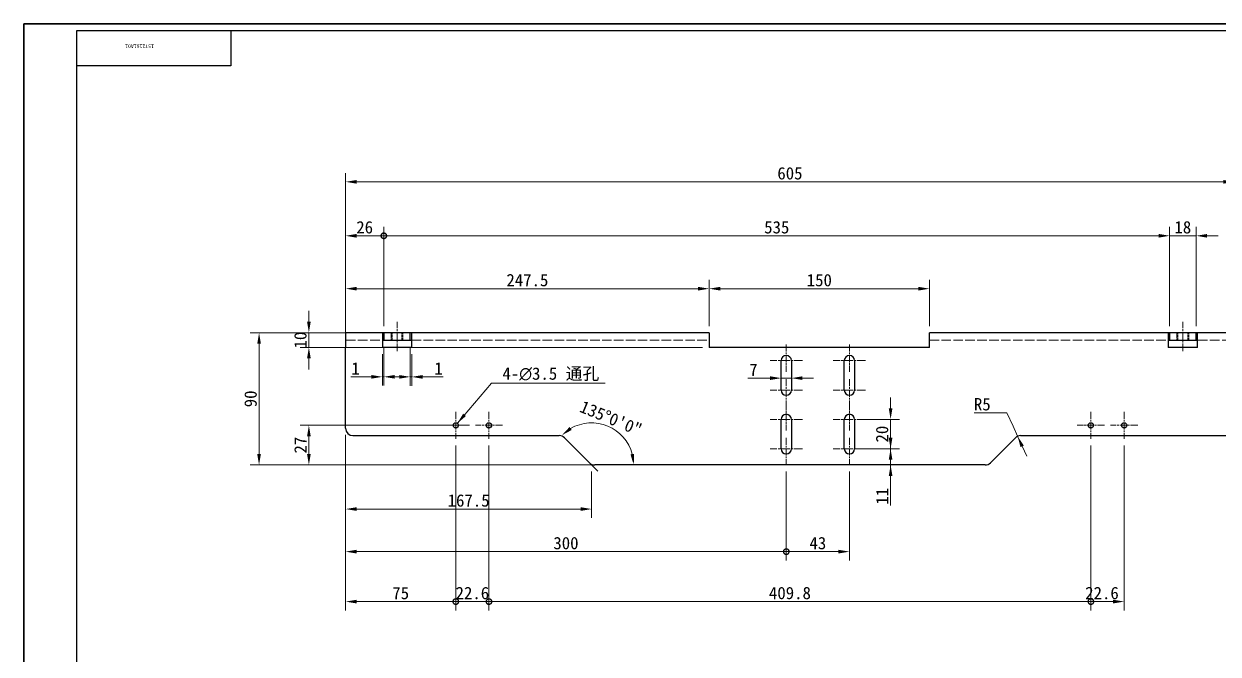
# Model space of a CAD drawing. Header units: millimetres. Extents: x 18 to 1244, y 16 to 875.
# Drawn here: x 18 to 831, y 446 to 875 of the extents above; entities that cross this region are included whole.
import ezdxf
from ezdxf.enums import TextEntityAlignment as Align

# ---------------------------------------------------------------- set-up
doc = ezdxf.new("R2018")
doc.units = ezdxf.units.MM
doc.header["$LTSCALE"] = 3
doc.linetypes.add('CHAIN', pattern=[0.3543, 0.2362, -0.0295, 0.0591, -0.0295])
doc.linetypes.add('DASHED', pattern=[0.2067, 0.1654, -0.0413])
for name, color, linetype, lineweight, true_color in [('中心标记 (ISO)', 1, 'CHAIN', 18, 0xff0000), ('中心线 (ISO)', 1, 'CHAIN', 18, 0xff0000), ('尺寸 (ISO)', 7, 'Continuous', 18, 0x008000), ('符号 (ISO)', 7, 'Continuous', 18, 0x008000), ('隐藏 (ISO)', 5, 'DASHED', 18, 0x0000ff)]:
    doc.layers.add(name, color=color, linetype=linetype, lineweight=lineweight, true_color=true_color)
doc.layers.add('可见 (ISO)', color=7, linetype='Continuous', lineweight=25)
doc.layers.add('图框 (ISO)', color=7, linetype='Continuous', lineweight=35)
doc.styles.get("Standard").update_dxf_attribs({"font": 'simfang.ttf'})
doc.styles.add('最新国标', font='simfang.ttf')
doc.dimstyles.new('默认 (GB)', dxfattribs={"dimscale": 3, "dimtxt": 2.8, "dimasz": 2.5, "dimexe": 2, "dimexo": 1.5, "dimgap": 0.5, "dimtad": 1, "dimtoh": 1, "dimdsep": 46, "dimtxsty": '最新国标', "dimcen": 0.09, "dimdle": 10, "dimclrd": 256, "dimclre": 256, "dimclrt": 256, "dimaunit": 1, "dimadec": 3, "dimazin": 2, "dimtfac": 0.535714, "dimtdec": 3, "dimtmove": 0, "dimatfit": 3, "dimfxl": 0, "dimtolj": 1, "dimlwd": -1, "dimlwe": -1, "dimarcsym": 0})
doc.dimstyles.new('默认 (GB)$7', dxfattribs={"dimscale": 3, "dimtxt": 2.8, "dimasz": 2.5, "dimexe": 2, "dimexo": 1.5, "dimgap": 0.5, "dimtad": 1, "dimtoh": 1, "dimdsep": 46, "dimtxsty": '最新国标', "dimcen": 0.09, "dimdle": 10, "dimclrd": 256, "dimclre": 256, "dimclrt": 256, "dimaunit": 1, "dimadec": 3, "dimazin": 2, "dimtfac": 0.535714, "dimtdec": 3, "dimtmove": 0, "dimatfit": 3, "dimfxl": 0, "dimtolj": 1, "dimlwd": -1, "dimlwe": -1, "dimarcsym": 0})

# ---------------------------------------------------------------- blocks, each defined once
blk = doc.blocks.new('图框 最新国标')
at = {"layer": '图框 (ISO)'}
for p, q in [((6, 7), (6, 291.5)), ((6, 291.5), (414.5, 291.5))]:
    blk.add_line(p, q, dxfattribs=at)
at = {"layer": '图框 (ISO)', "color": 7, "linetype": 'Continuous', "lineweight": 25}
for p, q in [((18, 290), (413, 290)), ((18, 7), (18, 290)), ((18, 290), (413, 290)), ((53, 290), (53, 282)), ((53, 282), (18, 282))]:
    blk.add_line(p, q, dxfattribs=at)
at = {"layer": '图框 (ISO)', "lineweight": 30}
blk.add_attdef('零件代号', text='', height=2.5, rotation=180, dxfattribs=at).set_placement((35.5, 286), align=Align.MIDDLE_CENTER)
blk = doc.blocks.new('*D8')
at = {"layer": 'Defpoints', "color": 0, "transparency": 16777216}
for p in [(842.04, 766.99), (237.04, 654.25), (842.04, 654.25)]:
    blk.add_point(p, dxfattribs=at)
at = {"layer": '尺寸 (ISO)', "color": 116, "true_color": 0x00803f, "transparency": 16777216}
for p, q in [((237.04, 658.75), (237.04, 772.99)), ((842.04, 658.75), (842.04, 772.99)), ((244.54, 766.99), (834.54, 766.99))]:
    blk.add_line(p, q, dxfattribs=at)
for points in [[(244.54, 768.24), (244.54, 765.74), (237.04, 766.99)], [(834.54, 768.24), (834.54, 765.74), (842.04, 766.99)]]:
    blk.add_solid(points, dxfattribs=at)
at = {"layer": '尺寸 (ISO)', "transparency": 16777216, "insert": (539.54, 772.74), "char_height": 8.4, "attachment_point": 5, "style": '最新国标'}
blk.add_mtext('\\A1;605', dxfattribs=at)
blk = doc.blocks.new('*D9')
at = {"layer": 'Defpoints', "color": 0, "transparency": 16777216}
for p in [(484.54, 694.25), (484.54, 664.25), (237.04, 654.25)]:
    blk.add_point(p, dxfattribs=at)
at = {"layer": '尺寸 (ISO)', "color": 116, "true_color": 0x00803f, "transparency": 16777216}
for p, q in [((237.04, 658.75), (237.04, 700.25)), ((484.54, 668.75), (484.54, 700.25)), ((244.54, 694.25), (477.04, 694.25))]:
    blk.add_line(p, q, dxfattribs=at)
for points in [[(244.54, 695.5), (244.54, 693), (237.04, 694.25)], [(477.04, 695.5), (477.04, 693), (484.54, 694.25)]]:
    blk.add_solid(points, dxfattribs=at)
at = {"layer": '尺寸 (ISO)', "transparency": 16777216, "insert": (360.79, 700.03), "char_height": 8.4, "attachment_point": 5, "style": '最新国标'}
blk.add_mtext('\\A1;247.5', dxfattribs=at)
blk = doc.blocks.new('*D10')
at = {"layer": 'Defpoints', "color": 0, "transparency": 16777216}
for p in [(634.54, 694.25), (484.54, 664.25), (634.54, 664.25)]:
    blk.add_point(p, dxfattribs=at)
at = {"layer": '尺寸 (ISO)', "color": 116, "true_color": 0x00803f, "transparency": 16777216}
for p, q in [((484.54, 668.75), (484.54, 700.25)), ((634.54, 668.75), (634.54, 700.25)), ((492.04, 694.25), (627.04, 694.25))]:
    blk.add_line(p, q, dxfattribs=at)
for points in [[(492.04, 695.5), (492.04, 693), (484.54, 694.25)], [(627.04, 695.5), (627.04, 693), (634.54, 694.25)]]:
    blk.add_solid(points, dxfattribs=at)
at = {"layer": '尺寸 (ISO)', "transparency": 16777216, "insert": (559.54, 700), "char_height": 8.4, "attachment_point": 5, "style": '最新国标'}
blk.add_mtext('\\A1;150', dxfattribs=at)
blk = doc.blocks.new('*D19')
at = {"layer": 'Defpoints', "color": 0, "transparency": 16777216}
for p in [(212.04, 664.25), (282.04, 664.25), (484.54, 654.25)]:
    blk.add_point(p, dxfattribs=at)
at = {"layer": '尺寸 (ISO)', "color": 116, "true_color": 0x00803f, "transparency": 16777216}
for p, q in [((212.04, 671.75), (212.04, 679.25)), ((277.54, 664.25), (206.04, 664.25)), ((212.04, 654.25), (212.04, 664.25)), ((480.04, 654.25), (206.04, 654.25)), ((212.04, 646.75), (212.04, 639.25))]:
    blk.add_line(p, q, dxfattribs=at)
for points in [[(210.79, 671.75), (213.29, 671.75), (212.04, 664.25)], [(210.79, 646.75), (213.29, 646.75), (212.04, 654.25)]]:
    blk.add_solid(points, dxfattribs=at)
at = {"layer": '尺寸 (ISO)', "transparency": 16777216, "insert": (206.29, 659.25), "char_height": 8.4, "attachment_point": 5, "rotation": 90, "style": '最新国标'}
blk.add_mtext('\\A1;10', dxfattribs=at)
blk = doc.blocks.new('*D20')
at = {"layer": 'Defpoints', "color": 0, "transparency": 16777216}
for p in [(263.04, 659.25), (262.04, 654.25), (263.04, 634.25)]:
    blk.add_point(p, dxfattribs=at)
at = {"layer": '尺寸 (ISO)', "color": 116, "true_color": 0x00803f, "transparency": 16777216}
for p, q in [((263.04, 654.75), (263.04, 628.25)), ((262.04, 649.75), (262.04, 628.25)), ((254.54, 634.25), (240.54, 634.25)), ((263.04, 634.25), (262.04, 634.25)), ((270.54, 634.25), (278.04, 634.25))]:
    blk.add_line(p, q, dxfattribs=at)
for points in [[(254.54, 635.5), (254.54, 633), (262.04, 634.25)], [(270.54, 635.5), (270.54, 633), (263.04, 634.25)]]:
    blk.add_solid(points, dxfattribs=at)
at = {"layer": '尺寸 (ISO)', "transparency": 16777216, "insert": (243.79, 639.95), "char_height": 8.4, "attachment_point": 5, "style": '最新国标'}
blk.add_mtext('\\A1;1', dxfattribs=at)
blk = doc.blocks.new('_DotSmall')
at = {"color": 0, "linetype": 'ByBlock', "const_width": 0.5}
blk.add_lwpolyline([(-0.0625, 0, 1), (0.0625, 0, 1)], format="xyb", close=True, dxfattribs=at)
blk = doc.blocks.new('*D21')
at = {"layer": 'Defpoints', "color": 0, "transparency": 16777216}
for p in [(237.04, 599.25), (537.04, 574.25), (537.04, 515.25)]:
    blk.add_point(p, dxfattribs=at)
at = {"layer": '尺寸 (ISO)', "color": 116, "true_color": 0x00803f, "transparency": 16777216}
for p, q in [((237.04, 594.75), (237.04, 509.25)), ((537.04, 569.75), (537.04, 509.25)), ((244.54, 515.25), (537.04, 515.25))]:
    blk.add_line(p, q, dxfattribs=at)
blk.add_solid([(244.54, 516.5), (244.54, 514), (237.04, 515.25)], dxfattribs=at)
at = {"layer": '尺寸 (ISO)', "color": 116, "true_color": 0x00803f, "transparency": 16777216, "xscale": 7.5, "yscale": 7.5, "zscale": 7.5}
blk.add_blockref('_DotSmall', (537.04, 515.25), dxfattribs=at)
at = {"layer": '尺寸 (ISO)', "transparency": 16777216, "insert": (387.04, 521), "char_height": 8.4, "attachment_point": 5, "style": '最新国标'}
blk.add_mtext('\\A1;300', dxfattribs=at)
blk = doc.blocks.new('*D22')
at = {"layer": 'Defpoints', "color": 0, "transparency": 16777216}
for p in [(537.04, 574.25), (580.04, 574.25), (580.04, 515.25)]:
    blk.add_point(p, dxfattribs=at)
at = {"layer": '尺寸 (ISO)', "color": 116, "true_color": 0x00803f, "transparency": 16777216}
for p, q in [((537.04, 569.75), (537.04, 509.25)), ((580.04, 569.75), (580.04, 509.25)), ((537.04, 515.25), (572.54, 515.25))]:
    blk.add_line(p, q, dxfattribs=at)
blk.add_solid([(572.54, 516.5), (572.54, 514), (580.04, 515.25)], dxfattribs=at)
at = {"layer": '尺寸 (ISO)', "color": 116, "true_color": 0x00803f, "transparency": 16777216, "xscale": 7.5, "yscale": 7.5, "zscale": 7.5, "rotation": 180}
blk.add_blockref('_DotSmall', (537.04, 515.25), dxfattribs=at)
at = {"layer": '尺寸 (ISO)', "transparency": 16777216, "insert": (558.54, 521), "char_height": 8.4, "attachment_point": 5, "style": '最新国标'}
blk.add_mtext('\\A1;43', dxfattribs=at)
blk = doc.blocks.new('*D23')
at = {"layer": 'Defpoints', "color": 0, "transparency": 16777216}
for p in [(281.04, 659.25), (282.04, 654.25), (282.04, 634.22)]:
    blk.add_point(p, dxfattribs=at)
at = {"layer": '尺寸 (ISO)', "color": 116, "true_color": 0x00803f, "transparency": 16777216}
for p, q in [((281.04, 654.75), (281.04, 628.22)), ((282.04, 649.75), (282.04, 628.22)), ((273.54, 634.22), (266.04, 634.22)), ((281.04, 634.22), (282.04, 634.22)), ((289.54, 634.22), (303.55, 634.22))]:
    blk.add_line(p, q, dxfattribs=at)
for points in [[(273.54, 635.47), (273.54, 632.97), (281.04, 634.22)], [(289.54, 635.47), (289.54, 632.97), (282.04, 634.22)]]:
    blk.add_solid(points, dxfattribs=at)
at = {"layer": '尺寸 (ISO)', "transparency": 16777216, "insert": (300.29, 639.92), "char_height": 8.4, "attachment_point": 5, "style": '最新国标'}
blk.add_mtext('\\A1;1', dxfattribs=at)
blk = doc.blocks.new('*D24')
at = {"layer": 'Defpoints', "color": 0, "transparency": 16777216}
for p in [(263.04, 730.25), (263.04, 664.25), (237.04, 654.25)]:
    blk.add_point(p, dxfattribs=at)
at = {"layer": '尺寸 (ISO)', "color": 116, "true_color": 0x00803f, "transparency": 16777216}
for p, q in [((237.04, 658.75), (237.04, 736.25)), ((263.04, 668.75), (263.04, 736.25)), ((244.54, 730.25), (263.04, 730.25))]:
    blk.add_line(p, q, dxfattribs=at)
blk.add_solid([(244.54, 731.5), (244.54, 729), (237.04, 730.25)], dxfattribs=at)
at = {"layer": '尺寸 (ISO)', "color": 116, "true_color": 0x00803f, "transparency": 16777216, "xscale": 7.5, "yscale": 7.5, "zscale": 7.5}
blk.add_blockref('_DotSmall', (263.04, 730.25), dxfattribs=at)
at = {"layer": '尺寸 (ISO)', "transparency": 16777216, "insert": (250.01, 736), "char_height": 8.4, "attachment_point": 5, "style": '最新国标'}
blk.add_mtext('\\A1;26', dxfattribs=at)
blk = doc.blocks.new('*D25')
at = {"layer": 'Defpoints', "color": 0, "transparency": 16777216}
for p in [(798.04, 730.25), (263.04, 664.25), (798.04, 664.25)]:
    blk.add_point(p, dxfattribs=at)
at = {"layer": '尺寸 (ISO)', "color": 116, "true_color": 0x00803f, "transparency": 16777216}
for p, q in [((263.04, 668.75), (263.04, 736.25)), ((798.04, 668.75), (798.04, 736.25)), ((263.04, 730.25), (790.54, 730.25))]:
    blk.add_line(p, q, dxfattribs=at)
blk.add_solid([(790.54, 731.5), (790.54, 729), (798.04, 730.25)], dxfattribs=at)
at = {"layer": '尺寸 (ISO)', "color": 116, "true_color": 0x00803f, "transparency": 16777216, "xscale": 7.5, "yscale": 7.5, "zscale": 7.5, "rotation": 180}
blk.add_blockref('_DotSmall', (263.04, 730.25), dxfattribs=at)
at = {"layer": '尺寸 (ISO)', "transparency": 16777216, "insert": (530.57, 736), "char_height": 8.4, "attachment_point": 5, "style": '最新国标'}
blk.add_mtext('\\A1;535', dxfattribs=at)
blk = doc.blocks.new('*D26')
at = {"layer": 'Defpoints', "color": 0, "transparency": 16777216}
for p in [(798.04, 730.25), (798.04, 664.25), (816.04, 664.25)]:
    blk.add_point(p, dxfattribs=at)
at = {"layer": '尺寸 (ISO)', "color": 116, "true_color": 0x00803f, "transparency": 16777216}
for p, q in [((798.04, 668.75), (798.04, 736.25)), ((816.04, 668.75), (816.04, 736.25)), ((790.54, 730.25), (783.04, 730.25)), ((798.04, 730.25), (805.54, 730.25)), ((808.54, 730.25), (805.54, 730.25)), ((816.04, 730.25), (808.54, 730.25)), ((823.54, 730.25), (831.04, 730.25))]:
    blk.add_line(p, q, dxfattribs=at)
for points in [[(790.54, 731.5), (790.54, 729), (798.04, 730.25)], [(823.54, 731.5), (823.54, 729), (816.04, 730.25)]]:
    blk.add_solid(points, dxfattribs=at)
at = {"layer": '尺寸 (ISO)', "transparency": 16777216, "insert": (807.04, 736), "char_height": 8.4, "attachment_point": 5, "style": '最新国标'}
blk.add_mtext('\\A1;18', dxfattribs=at)
blk = doc.blocks.new('*D27')
at = {"layer": 'Defpoints', "color": 0, "transparency": 16777216}
for p in [(237.04, 599.25), (312.04, 592), (312.04, 481.25)]:
    blk.add_point(p, dxfattribs=at)
at = {"layer": '尺寸 (ISO)', "color": 116, "true_color": 0x00803f, "transparency": 16777216}
for p, q in [((237.04, 594.75), (237.04, 475.25)), ((312.04, 587.5), (312.04, 475.25)), ((244.54, 481.25), (312.04, 481.25))]:
    blk.add_line(p, q, dxfattribs=at)
blk.add_solid([(244.54, 482.5), (244.54, 480), (237.04, 481.25)], dxfattribs=at)
at = {"layer": '尺寸 (ISO)', "color": 116, "true_color": 0x00803f, "transparency": 16777216, "xscale": 7.5, "yscale": 7.5, "zscale": 7.5}
blk.add_blockref('_DotSmall', (312.04, 481.25), dxfattribs=at)
at = {"layer": '尺寸 (ISO)', "transparency": 16777216, "insert": (274.54, 487), "char_height": 8.4, "attachment_point": 5, "style": '最新国标'}
blk.add_mtext('\\A1;75', dxfattribs=at)
blk = doc.blocks.new('*D28')
at = {"layer": 'Defpoints', "color": 0, "transparency": 16777216}
for p in [(312.04, 592), (334.64, 592), (334.64, 481.25)]:
    blk.add_point(p, dxfattribs=at)
at = {"layer": '尺寸 (ISO)', "color": 116, "true_color": 0x00803f, "transparency": 16777216}
for p, q in [((312.04, 587.5), (312.04, 475.25)), ((334.64, 587.5), (334.64, 475.25)), ((312.04, 481.25), (334.64, 481.25))]:
    blk.add_line(p, q, dxfattribs=at)
at = {"layer": '尺寸 (ISO)', "color": 116, "true_color": 0x00803f, "transparency": 16777216, "xscale": 7.5, "yscale": 7.5, "zscale": 7.5, "rotation": 180}
blk.add_blockref('_DotSmall', (312.04, 481.25), dxfattribs=at)
at = {"layer": '尺寸 (ISO)', "color": 116, "true_color": 0x00803f, "transparency": 16777216, "xscale": 7.5, "yscale": 7.5, "zscale": 7.5}
blk.add_blockref('_DotSmall', (334.64, 481.25), dxfattribs=at)
at = {"layer": '尺寸 (ISO)', "transparency": 16777216, "insert": (323.34, 487.03), "char_height": 8.4, "attachment_point": 5, "style": '最新国标'}
blk.add_mtext('\\A1;22.6', dxfattribs=at)
blk = doc.blocks.new('*D29')
at = {"layer": 'Defpoints', "color": 0, "transparency": 16777216}
for p in [(334.64, 592), (744.44, 592), (744.44, 481.25)]:
    blk.add_point(p, dxfattribs=at)
at = {"layer": '尺寸 (ISO)', "color": 116, "true_color": 0x00803f, "transparency": 16777216}
for p, q in [((334.64, 587.5), (334.64, 475.25)), ((744.44, 587.5), (744.44, 475.25)), ((334.64, 481.25), (744.44, 481.25))]:
    blk.add_line(p, q, dxfattribs=at)
at = {"layer": '尺寸 (ISO)', "color": 116, "true_color": 0x00803f, "transparency": 16777216, "xscale": 7.5, "yscale": 7.5, "zscale": 7.5, "rotation": 180}
blk.add_blockref('_DotSmall', (334.64, 481.25), dxfattribs=at)
at = {"layer": '尺寸 (ISO)', "color": 116, "true_color": 0x00803f, "transparency": 16777216, "xscale": 7.5, "yscale": 7.5, "zscale": 7.5}
blk.add_blockref('_DotSmall', (744.44, 481.25), dxfattribs=at)
at = {"layer": '尺寸 (ISO)', "transparency": 16777216, "insert": (539.54, 487.03), "char_height": 8.4, "attachment_point": 5, "style": '最新国标'}
blk.add_mtext('\\A1;409.8', dxfattribs=at)
blk = doc.blocks.new('*D30')
at = {"layer": 'Defpoints', "color": 0, "transparency": 16777216}
for p in [(744.44, 592), (767.04, 592), (767.04, 481.25)]:
    blk.add_point(p, dxfattribs=at)
at = {"layer": '尺寸 (ISO)', "color": 116, "true_color": 0x00803f, "transparency": 16777216}
for p, q in [((744.44, 587.5), (744.44, 475.25)), ((767.04, 587.5), (767.04, 475.25)), ((744.44, 481.25), (759.54, 481.25))]:
    blk.add_line(p, q, dxfattribs=at)
blk.add_solid([(759.54, 482.5), (759.54, 480), (767.04, 481.25)], dxfattribs=at)
at = {"layer": '尺寸 (ISO)', "color": 116, "true_color": 0x00803f, "transparency": 16777216, "xscale": 7.5, "yscale": 7.5, "zscale": 7.5, "rotation": 180}
blk.add_blockref('_DotSmall', (744.44, 481.25), dxfattribs=at)
at = {"layer": '尺寸 (ISO)', "transparency": 16777216, "insert": (751.99, 487.03), "char_height": 8.4, "attachment_point": 5, "style": '最新国标'}
blk.add_mtext('\\A1;22.6', dxfattribs=at)
blk = doc.blocks.new('*D31')
at = {"layer": 'Defpoints', "color": 0, "transparency": 16777216}
for p in [(178.12, 664.25), (282.04, 664.25), (404.54, 574.25)]:
    blk.add_point(p, dxfattribs=at)
at = {"layer": '尺寸 (ISO)', "color": 116, "true_color": 0x00803f, "transparency": 16777216}
for p, q in [((277.54, 664.25), (172.12, 664.25)), ((178.12, 581.75), (178.12, 656.75)), ((400.04, 574.25), (172.12, 574.25))]:
    blk.add_line(p, q, dxfattribs=at)
for points in [[(176.87, 656.75), (179.37, 656.75), (178.12, 664.25)], [(176.87, 581.75), (179.37, 581.75), (178.12, 574.25)]]:
    blk.add_solid(points, dxfattribs=at)
at = {"layer": '尺寸 (ISO)', "transparency": 16777216, "insert": (172.38, 619.25), "char_height": 8.4, "attachment_point": 5, "rotation": 90, "style": '最新国标'}
blk.add_mtext('\\A1;90', dxfattribs=at)
blk = doc.blocks.new('*D32')
at = {"layer": 'Defpoints', "color": 0, "transparency": 16777216}
for p in [(237.04, 599.25), (404.54, 574.25), (237.04, 544.25)]:
    blk.add_point(p, dxfattribs=at)
at = {"layer": '尺寸 (ISO)', "color": 116, "true_color": 0x00803f, "transparency": 16777216}
for p, q in [((237.04, 594.75), (237.04, 538.25)), ((404.54, 569.75), (404.54, 538.25)), ((397.04, 544.25), (244.54, 544.25))]:
    blk.add_line(p, q, dxfattribs=at)
for points in [[(244.54, 545.5), (244.54, 543), (237.04, 544.25)], [(397.04, 545.5), (397.04, 543), (404.54, 544.25)]]:
    blk.add_solid(points, dxfattribs=at)
at = {"layer": '尺寸 (ISO)', "transparency": 16777216, "insert": (320.79, 550.03), "char_height": 8.4, "attachment_point": 5, "style": '最新国标'}
blk.add_mtext('\\A1;167.5', dxfattribs=at)
blk = doc.blocks.new('*D33')
at = {"layer": 'Defpoints', "color": 0, "transparency": 16777216}
for p in [(424.8, 594.51), (386.01, 592.79), (404.54, 574.25), (672.47, 574.25)]:
    blk.add_point(p, dxfattribs=at)
at = {"layer": '尺寸 (ISO)', "color": 116, "true_color": 0x00803f, "transparency": 16777216}
blk.add_arc((404.54, 574.25), 28.65, 15.04317, 119.95683, dxfattribs=at)
for points in [[(391, 598.08), (389.48, 600.07), (384.28, 594.51)], [(433.45, 581.85), (430.97, 581.53), (433.19, 574.25)]]:
    blk.add_solid(points, dxfattribs=at)
at = {"layer": '尺寸 (ISO)', "transparency": 16777216, "insert": (417.7, 606.03), "char_height": 8.4, "attachment_point": 5, "rotation": 337.5, "style": '最新国标'}
blk.add_mtext('\\A1;135°0\'0"', dxfattribs=at)
blk = doc.blocks.new('*D34')
at = {"layer": 'Defpoints', "color": 0, "transparency": 16777216}
for p in [(212.04, 601.25), (325.39, 601.25), (406.61, 574.25)]:
    blk.add_point(p, dxfattribs=at)
at = {"layer": '尺寸 (ISO)', "color": 116, "true_color": 0x00803f, "transparency": 16777216}
for p, q in [((320.89, 601.25), (206.04, 601.25)), ((212.04, 581.75), (212.04, 593.75)), ((402.11, 574.25), (206.04, 574.25))]:
    blk.add_line(p, q, dxfattribs=at)
for points in [[(210.79, 593.75), (213.29, 593.75), (212.04, 601.25)], [(210.79, 581.75), (213.29, 581.75), (212.04, 574.25)]]:
    blk.add_solid(points, dxfattribs=at)
at = {"layer": '尺寸 (ISO)', "transparency": 16777216, "insert": (206.29, 587.75), "char_height": 8.4, "attachment_point": 5, "rotation": 90, "style": '最新国标'}
blk.add_mtext('\\A1;27', dxfattribs=at)
blk = doc.blocks.new('*D35')
at = {"layer": 'Defpoints', "color": 0, "transparency": 16777216}
for p in [(580.04, 585.25), (608.07, 585.25), (608.07, 574.25)]:
    blk.add_point(p, dxfattribs=at)
at = {"layer": '尺寸 (ISO)', "color": 116, "true_color": 0x00803f, "transparency": 16777216}
for p, q in [((608.07, 592.75), (608.07, 600.25)), ((584.54, 585.25), (614.07, 585.25)), ((608.07, 585.25), (608.07, 574.25)), ((608.07, 566.75), (608.07, 546.61))]:
    blk.add_line(p, q, dxfattribs=at)
for points in [[(606.82, 592.75), (609.32, 592.75), (608.07, 585.25)], [(606.82, 566.75), (609.32, 566.75), (608.07, 574.25)]]:
    blk.add_solid(points, dxfattribs=at)
at = {"layer": '尺寸 (ISO)', "transparency": 16777216, "insert": (602.37, 552.93), "char_height": 8.4, "attachment_point": 5, "rotation": 90, "style": '最新国标'}
blk.add_mtext('\\A1;11', dxfattribs=at)
blk = doc.blocks.new('*D36')
at = {"layer": 'Defpoints', "color": 0, "transparency": 16777216}
for p in [(583.54, 605.25), (583.54, 585.25), (608.07, 585.25)]:
    blk.add_point(p, dxfattribs=at)
at = {"layer": '尺寸 (ISO)', "color": 116, "true_color": 0x00803f, "transparency": 16777216}
for p, q in [((608.07, 612.75), (608.07, 620.25)), ((588.04, 605.25), (614.07, 605.25)), ((608.07, 605.25), (608.07, 597.75)), ((608.07, 597.75), (608.07, 592.75)), ((608.07, 585.25), (608.07, 592.75)), ((588.04, 585.25), (614.07, 585.25)), ((608.07, 577.75), (608.07, 570.25))]:
    blk.add_line(p, q, dxfattribs=at)
for points in [[(606.82, 612.75), (609.32, 612.75), (608.07, 605.25)], [(606.82, 577.75), (609.32, 577.75), (608.07, 585.25)]]:
    blk.add_solid(points, dxfattribs=at)
at = {"layer": '尺寸 (ISO)', "transparency": 16777216, "insert": (602.32, 595.25), "char_height": 8.4, "attachment_point": 5, "rotation": 90, "style": '最新国标'}
blk.add_mtext('\\A1;20', dxfattribs=at)
blk = doc.blocks.new('*D37')
at = {"layer": 'Defpoints', "color": 0, "transparency": 16777216}
for p in [(533.54, 633.35), (540.54, 633.35), (540.54, 633.35)]:
    blk.add_point(p, dxfattribs=at)
at = {"layer": '尺寸 (ISO)', "color": 116, "true_color": 0x00803f, "transparency": 16777216}
for p, q in [((526.04, 633.35), (510.89, 633.35)), ((540.54, 633.35), (533.54, 633.35)), ((548.04, 633.35), (555.54, 633.35))]:
    blk.add_line(p, q, dxfattribs=at)
for points in [[(526.04, 634.6), (526.04, 632.1), (533.54, 633.35)], [(548.04, 634.6), (548.04, 632.1), (540.54, 633.35)]]:
    blk.add_solid(points, dxfattribs=at)
at = {"layer": '尺寸 (ISO)', "transparency": 16777216, "insert": (514.71, 639.1), "char_height": 8.4, "attachment_point": 5, "style": '最新国标'}
blk.add_mtext('\\A1;7', dxfattribs=at)
blk = doc.blocks.new('*D38')
at = {"layer": 'Defpoints', "color": 0, "transparency": 16777216}
for p in [(694.54, 593.81), (696.61, 589.25)]:
    blk.add_point(p, dxfattribs=at)
at = {"layer": '尺寸 (ISO)', "color": 116, "true_color": 0x00803f, "transparency": 16777216}
for p, q in [((664.93, 609.78), (687.29, 609.78)), ((687.29, 609.78), (691.44, 600.64)), ((694.54, 593.81), (691.44, 600.64)), ((696.61, 589.25), (694.54, 593.81)), ((697.65, 586.98), (700.75, 580.15))]:
    blk.add_line(p, q, dxfattribs=at)
blk.add_solid([(698.78, 587.5), (696.51, 586.46), (694.54, 593.81)], dxfattribs=at)
at = {"layer": '尺寸 (ISO)', "transparency": 16777216, "insert": (670.5, 615.53), "char_height": 8.4, "attachment_point": 5, "style": '最新国标'}
blk.add_mtext('\\A1;R5', dxfattribs=at)

msp = doc.modelspace()

# ---------------------------------------------------------------- linework, layer by layer
at = {"layer": '中心标记 (ISO)', "ltscale": 6.852346}
for p, q in [((537.041, 656.255), (537.041, 637.755)), ((580.041, 656.255), (580.041, 637.755)), ((537.041, 632.755), (537.041, 614.255)), ((580.041, 632.755), (580.041, 614.255)), ((312.041, 610.505), (312.041, 592.005)), ((334.641, 610.505), (334.641, 592.005)), ((537.041, 616.255), (537.041, 597.755)), ((580.041, 616.255), (580.041, 597.755)), ((744.441, 610.505), (744.441, 592.005)), ((767.041, 610.505), (767.041, 592.005)), ((321.291, 601.255), (302.791, 601.255)), ((343.891, 601.255), (325.391, 601.255)), ((753.691, 601.255), (735.191, 601.255)), ((776.291, 601.255), (757.791, 601.255)), ((537.041, 592.755), (537.041, 574.255)), ((580.041, 592.755), (580.041, 574.255))]:
    msp.add_line(p, q, dxfattribs=at)
at = {"layer": '中心标记 (ISO)', "ltscale": 8.148754}
for p, q in [((548.041, 645.255), (526.041, 645.255)), ((591.041, 645.255), (569.041, 645.255)), ((548.041, 625.255), (526.041, 625.255)), ((591.041, 625.255), (569.041, 625.255)), ((548.041, 605.255), (526.041, 605.255)), ((591.041, 605.255), (569.041, 605.255)), ((548.041, 585.255), (526.041, 585.255)), ((591.041, 585.255), (569.041, 585.255))]:
    msp.add_line(p, q, dxfattribs=at)
at = {"layer": '中心线 (ISO)', "ltscale": 7.407949}
for p, q in [((272.041, 651.755), (272.041, 671.755)), ((807.041, 651.755), (807.041, 671.755))]:
    msp.add_line(p, q, dxfattribs=at)
at = {"layer": '可见 (ISO)'}
for p, q in [((262.041, 664.255), (237.041, 664.255)), ((237.041, 664.255), (237.041, 654.255)), ((263.041, 664.255), (262.041, 664.255)), ((262.041, 664.255), (262.041, 654.255)), ((262.041, 659.255), (263.041, 659.255)), ((263.041, 664.255), (263.041, 659.255)), ((281.041, 664.255), (263.041, 664.255)), ((263.041, 659.255), (281.041, 659.255)), ((281.041, 659.255), (281.041, 664.255)), ((282.041, 664.255), (281.041, 664.255)), ((281.041, 659.255), (282.041, 659.255)), ((282.041, 654.255), (282.041, 664.255)), ((484.541, 664.255), (282.041, 664.255)), ((484.541, 664.255), (484.541, 654.255)), ((797.041, 664.255), (634.541, 664.255)), ((634.541, 654.255), (634.541, 664.255)), ((798.041, 664.255), (797.041, 664.255)), ((797.041, 664.255), (797.041, 654.255)), ((797.041, 659.255), (798.041, 659.255)), ((798.041, 664.255), (798.041, 659.255)), ((816.041, 664.255), (798.041, 664.255)), ((798.041, 659.255), (816.041, 659.255)), ((816.041, 659.255), (816.041, 664.255)), ((817.041, 664.255), (816.041, 664.255)), ((816.041, 659.255), (817.041, 659.255)), ((817.041, 654.255), (817.041, 664.255)), ((842.041, 664.255), (817.041, 664.255)), ((237.041, 599.255), (237.041, 654.255)), ((282.041, 654.255), (262.041, 654.255)), ((634.541, 654.255), (484.541, 654.255)), ((817.041, 654.255), (797.041, 654.255)), ((533.541, 625.255), (533.541, 645.255)), ((540.541, 645.255), (540.541, 625.255)), ((576.541, 625.255), (576.541, 645.255)), ((583.541, 645.255), (583.541, 625.255)), ((533.541, 585.255), (533.541, 605.255)), ((540.541, 605.255), (540.541, 585.255)), ((576.541, 585.255), (576.541, 605.255)), ((583.541, 605.255), (583.541, 585.255)), ((242.041, 594.255), (382.47, 594.255)), ((696.612, 594.255), (837.041, 594.255)), ((386.006, 592.79), (403.077, 575.719)), ((676.006, 575.719), (693.077, 592.79)), ((672.47, 574.255), (406.612, 574.255))]:
    msp.add_line(p, q, dxfattribs=at)
for centre in [(312.041, 601.255), (334.641, 601.255), (744.441, 601.255), (767.041, 601.255)]:
    msp.add_circle(centre, 1.75, dxfattribs=at)
for centre, radius, start, end in [((537.041, 645.255), 3.5, 0, 180), ((580.041, 645.255), 3.5, 0, 180), ((537.041, 625.255), 3.5, 180, 0), ((580.041, 625.255), 3.5, 180, 0), ((537.041, 605.255), 3.5, 0, 180), ((580.041, 605.255), 3.5, 0, 180), ((242.041, 599.255), 5, 180, 270), ((382.47, 589.255), 5, 45, 90), ((696.612, 589.255), 5, 90, 135), ((537.041, 585.255), 3.5, 180, 0), ((580.041, 585.255), 3.5, 180, 0), ((406.612, 579.255), 5, 225, 270), ((672.47, 579.255), 5, 270, 315)]:
    msp.add_arc(centre, radius, start, end, dxfattribs=at)
at = {"layer": '尺寸 (ISO)'}
for q in [(398.541, 574.255), (398.541, 574.255), (408.784, 570.012), (408.784, 570.012)]:
    msp.add_line((404.541, 574.255), q, dxfattribs=at)
at = {"layer": '隐藏 (ISO)', "ltscale": 13.438693}
for p, q in [((237.041, 659.255), (262.041, 659.255)), ((817.041, 659.255), (842.041, 659.255))]:
    msp.add_line(p, q, dxfattribs=at)
at = {"layer": '隐藏 (ISO)', "ltscale": 3.174394}
for p, q in [((268.041, 664.255), (268.041, 659.255)), ((268.718, 659.255), (268.718, 664.255)), ((275.365, 659.255), (275.365, 664.255)), ((276.041, 659.255), (276.041, 664.255)), ((803.041, 664.255), (803.041, 659.255)), ((803.718, 659.255), (803.718, 664.255)), ((810.365, 659.255), (810.365, 664.255)), ((811.041, 659.255), (811.041, 664.255))]:
    msp.add_line(p, q, dxfattribs=at)
at = {"layer": '隐藏 (ISO)', "ltscale": 13.062409}
msp.add_line((282.041, 659.255), (484.541, 659.255), dxfattribs=at)
at = {"layer": '隐藏 (ISO)', "ltscale": 13.102725}
msp.add_line((634.541, 659.255), (797.041, 659.255), dxfattribs=at)

# ---------------------------------------------------------------- block references
ref = msp.add_blockref('图框 最新国标', (0, 0), dxfattribs=dict(xscale=3, yscale=3, zscale=3))
lines = msp.add_mtext('1572161A01', dxfattribs={"layer": '图框 (ISO)', "insert": (106.5, 858), "char_height": 2.5, "attachment_point": 1, "rotation": 180})
ref.add_attrib('零件代号', '', (106.5, 858)).embed_mtext(lines)

# ---------------------------------------------------------------- texts
at = {"layer": '符号 (ISO)', "insert": (343.821, 631.358), "char_height": 8.4, "width": 73.01361, "attachment_point": 7, "line_spacing_factor": 0.49, "style": '最新国标'}
msp.add_mtext('4-\\fAIGDT|b0|i0;{\\H8.4000;n}\\fFangSong|b0|i0;{\\H8.4000;3.5 通孔}', dxfattribs=at)

# ---------------------------------------------------------------- dimensions: what is measured, and where the dimension line sits
at = {"layer": '尺寸 (ISO)', "color": 116, "true_color": 0x00803f}
for base, p1, p2, override, picture, middle in [((842.041, 766.992), (237.041, 654.255), (842.041, 654.255), {"dimgap": 0.5, "dimtoh": 0, "dimdec": 2, "dimtol": 0, "dimlim": 0, "dimtp": 0, "dimtm": 0, "dimtdec": 3, "dimtofl": 0, "dimatfit": 1}, '*D8', (539.541, 766.992)), ((484.541, 694.255), (237.041, 654.255), (484.541, 664.255), {"dimgap": 0.5, "dimtoh": 0, "dimdec": 2, "dimtol": 0, "dimlim": 0, "dimtp": 0, "dimtm": 0, "dimtdec": 3, "dimtofl": 0, "dimatfit": 1}, '*D9', (360.791, 694.255)), ((634.541, 694.255), (484.541, 664.255), (634.541, 664.255), {"dimgap": 0.5, "dimtoh": 0, "dimdec": 2, "dimtol": 0, "dimlim": 0, "dimtp": 0, "dimtm": 0, "dimtdec": 3, "dimtofl": 0, "dimatfit": 1}, '*D10', (559.541, 694.255)), ((263.041, 634.255), (262.041, 654.255), (263.041, 659.255), {"dimgap": 0.5, "dimtoh": 0, "dimdec": 2, "dimtol": 0, "dimlim": 0, "dimtp": 0, "dimtm": 0, "dimtdec": 3, "dimtofl": 1, "dimatfit": 1}, '*D20', (243.789, 634.255)), ((282.041, 634.225), (281.041, 659.255), (282.041, 654.255), {"dimgap": 0.5, "dimtoh": 0, "dimdec": 2, "dimtol": 0, "dimlim": 0, "dimtp": 0, "dimtm": 0, "dimtdec": 3, "dimtofl": 1, "dimatfit": 1}, '*D23', (300.293, 634.225)), ((540.541, 633.351), (533.541, 633.351), (540.541, 633.351), {"dimgap": 0.5, "dimtoh": 0, "dimdec": 2, "dimse1": 1, "dimse2": 1, "dimtol": 0, "dimlim": 0, "dimtp": 0, "dimtm": 0, "dimtdec": 3, "dimtofl": 1, "dimatfit": 1}, '*D37', (514.713, 633.351)), ((237.041, 544.255), (404.541, 574.255), (237.041, 599.255), {"dimgap": 0.5, "dimtoh": 0, "dimdec": 2, "dimtol": 0, "dimlim": 0, "dimtp": 0, "dimtm": 0, "dimtdec": 3, "dimtofl": 0, "dimatfit": 1}, '*D32', (320.791, 544.255))]:
    dim = msp.add_linear_dim(base=base, p1=p1, p2=p2, dimstyle='默认 (GB)', override=override, dxfattribs=at)
    dim.commit()
    dim.dimension.update_dxf_attribs({"geometry": picture, "text_midpoint": middle, "dimtype": 160})
for base, p1, p2, angle, override, picture, middle in [((263.041, 730.255), (237.041, 654.255), (263.041, 664.255), 180, {"dimgap": 0.5, "dimtoh": 0, "dimdec": 2, "dimblk2": 'DotSmall', "dimsah": 1, "dimdle": 0, "dimtol": 0, "dimlim": 0, "dimtp": 0, "dimtm": 0, "dimtdec": 3, "dimtofl": 0, "dimatfit": 1}, '*D24', (250.011, 730.255)), ((798.041, 730.255), (263.041, 664.255), (798.041, 664.255), 180, {"dimgap": 0.5, "dimtoh": 0, "dimdec": 2, "dimblk1": 'DotSmall', "dimsah": 1, "dimdle": 0, "dimtol": 0, "dimlim": 0, "dimtp": 0, "dimtm": 0, "dimtdec": 3, "dimtofl": 0, "dimatfit": 1}, '*D25', (530.571, 730.255)), ((798.041, 730.255), (816.041, 664.255), (798.041, 664.255), 180, {"dimgap": 0.5, "dimtoh": 0, "dimdec": 2, "dimtol": 0, "dimlim": 0, "dimtp": 0, "dimtm": 0, "dimtdec": 3, "dimtofl": 0}, '*D26', (807.041, 730.255)), ((212.041, 664.255), (484.541, 654.255), (282.041, 664.255), 90, {"dimgap": 0.5, "dimtoh": 0, "dimdec": 2, "dimtol": 0, "dimlim": 0, "dimtp": 0, "dimtm": 0, "dimtdec": 3, "dimtofl": 1, "dimatfit": 1}, '*D19', (212.041, 659.255)), ((178.124, 664.255), (404.541, 574.255), (282.041, 664.255), 90, {"dimgap": 0.5, "dimtoh": 0, "dimdec": 2, "dimtol": 0, "dimlim": 0, "dimtp": 0, "dimtm": 0, "dimtdec": 3, "dimtofl": 0, "dimatfit": 1}, '*D31', (178.124, 619.255)), ((608.07, 585.255), (583.541, 605.255), (583.541, 585.255), 90, {"dimgap": 0.5, "dimtoh": 0, "dimdec": 2, "dimtol": 0, "dimlim": 0, "dimtp": 0, "dimtm": 0, "dimtdec": 3, "dimtofl": 0}, '*D36', (608.07, 595.255)), ((212.041, 601.255), (406.612, 574.255), (325.391, 601.255), 90, {"dimgap": 0.5, "dimtoh": 0, "dimdec": 2, "dimtol": 0, "dimlim": 0, "dimtp": 0, "dimtm": 0, "dimtdec": 3, "dimtofl": 0, "dimatfit": 1}, '*D34', (212.041, 587.755)), ((537.041, 515.255), (237.041, 599.255), (537.041, 574.255), 180, {"dimgap": 0.5, "dimtoh": 0, "dimdec": 2, "dimblk2": 'DotSmall', "dimsah": 1, "dimdle": 0, "dimtol": 0, "dimlim": 0, "dimtp": 0, "dimtm": 0, "dimtdec": 3, "dimtofl": 0, "dimatfit": 1}, '*D21', (387.041, 515.255)), ((312.041, 481.255), (237.041, 599.255), (312.041, 592.005), 180, {"dimgap": 0.5, "dimtoh": 0, "dimdec": 2, "dimblk2": 'DotSmall', "dimsah": 1, "dimdle": 0, "dimtol": 0, "dimlim": 0, "dimtp": 0, "dimtm": 0, "dimtdec": 3, "dimtofl": 0, "dimatfit": 1}, '*D27', (274.541, 481.255)), ((608.07, 585.255), (608.07, 574.255), (580.041, 585.255), 90, {"dimgap": 0.5, "dimtoh": 0, "dimdec": 2, "dimse1": 1, "dimtol": 0, "dimlim": 0, "dimtp": 0, "dimtm": 0, "dimtdec": 3, "dimtofl": 1, "dimatfit": 1}, '*D35', (608.07, 552.931)), ((334.641, 481.255), (312.041, 592.005), (334.641, 592.005), 180, {"dimgap": 0.5, "dimtoh": 0, "dimdec": 2, "dimblk1": 'DotSmall', "dimblk2": 'DotSmall', "dimsah": 1, "dimdle": 0, "dimtol": 0, "dimlim": 0, "dimtp": 0, "dimtm": 0, "dimtdec": 3, "dimtofl": 0, "dimatfit": 1}, '*D28', (323.341, 481.255)), ((744.441, 481.255), (334.641, 592.005), (744.441, 592.005), 180, {"dimgap": 0.5, "dimtoh": 0, "dimdec": 2, "dimblk1": 'DotSmall', "dimblk2": 'DotSmall', "dimsah": 1, "dimdle": 0, "dimtol": 0, "dimlim": 0, "dimtp": 0, "dimtm": 0, "dimtdec": 3, "dimtofl": 0, "dimatfit": 1}, '*D29', (539.541, 481.255)), ((767.041, 481.255), (744.441, 592.005), (767.041, 592.005), 180, {"dimgap": 0.5, "dimtoh": 0, "dimdec": 2, "dimblk1": 'DotSmall', "dimsah": 1, "dimdle": 0, "dimtol": 0, "dimlim": 0, "dimtp": 0, "dimtm": 0, "dimtdec": 3, "dimtofl": 0, "dimatfit": 1}, '*D30', (751.991, 481.255)), ((580.041, 515.255), (537.041, 574.255), (580.041, 574.255), 180, {"dimgap": 0.5, "dimtoh": 0, "dimdec": 2, "dimblk1": 'DotSmall', "dimsah": 1, "dimdle": 0, "dimtol": 0, "dimlim": 0, "dimtp": 0, "dimtm": 0, "dimtdec": 3, "dimtofl": 0, "dimatfit": 1}, '*D22', (558.541, 515.255))]:
    dim = msp.add_linear_dim(base=base, p1=p1, p2=p2, angle=angle, dimstyle='默认 (GB)', override=override, dxfattribs=at)
    dim.commit()
    dim.dimension.update_dxf_attribs({"geometry": picture, "text_midpoint": middle, "dimtype": 160})
dim = msp.add_angular_dim_3p(base=(424.798, 594.512), center=(404.541, 574.255), p1=(672.47, 574.255), p2=(386.006, 592.79), dimstyle='默认 (GB)', override={"dimgap": 0.5, "dimtoh": 0, "dimse1": 1, "dimse2": 1, "dimtol": 0, "dimlim": 0, "dimtp": 0, "dimtm": 0, "dimtdec": 0}, dxfattribs=at)
dim.commit()
dim.dimension.update_dxf_attribs({"geometry": '*D33', "text_midpoint": (415.504, 600.722), "dimtype": 165})
dim = msp.add_radius_dim(center=(696.612, 589.255), mpoint=(694.545, 593.807), dimstyle='默认 (GB)', override={"dimgap": 0.5, "dimtih": 1, "dimdec": 2, "dimlfac": 1, "dimcen": 0, "dimtol": 0, "dimlim": 0, "dimtp": 0, "dimtm": 0, "dimtdec": 3}, dxfattribs=at)
dim.commit()
dim.dimension.update_dxf_attribs({"geometry": '*D38', "text_midpoint": (670.502, 609.779), "dimtype": 164})

# ---------------------------------------------------------------- leaders
at = {"layer": '符号 (ISO)', "annotation_type": 0, "has_hookline": 1, "hookline_direction": 0, "text_width": 69.819}
msp.add_leader([(313.135, 602.621), (336.321, 629.958), (343.821, 629.958)], dimstyle='默认 (GB)$7', override={"dimgap": 0, "dimtad": 1}, dxfattribs=at)

doc.saveas('drawing.dxf')
